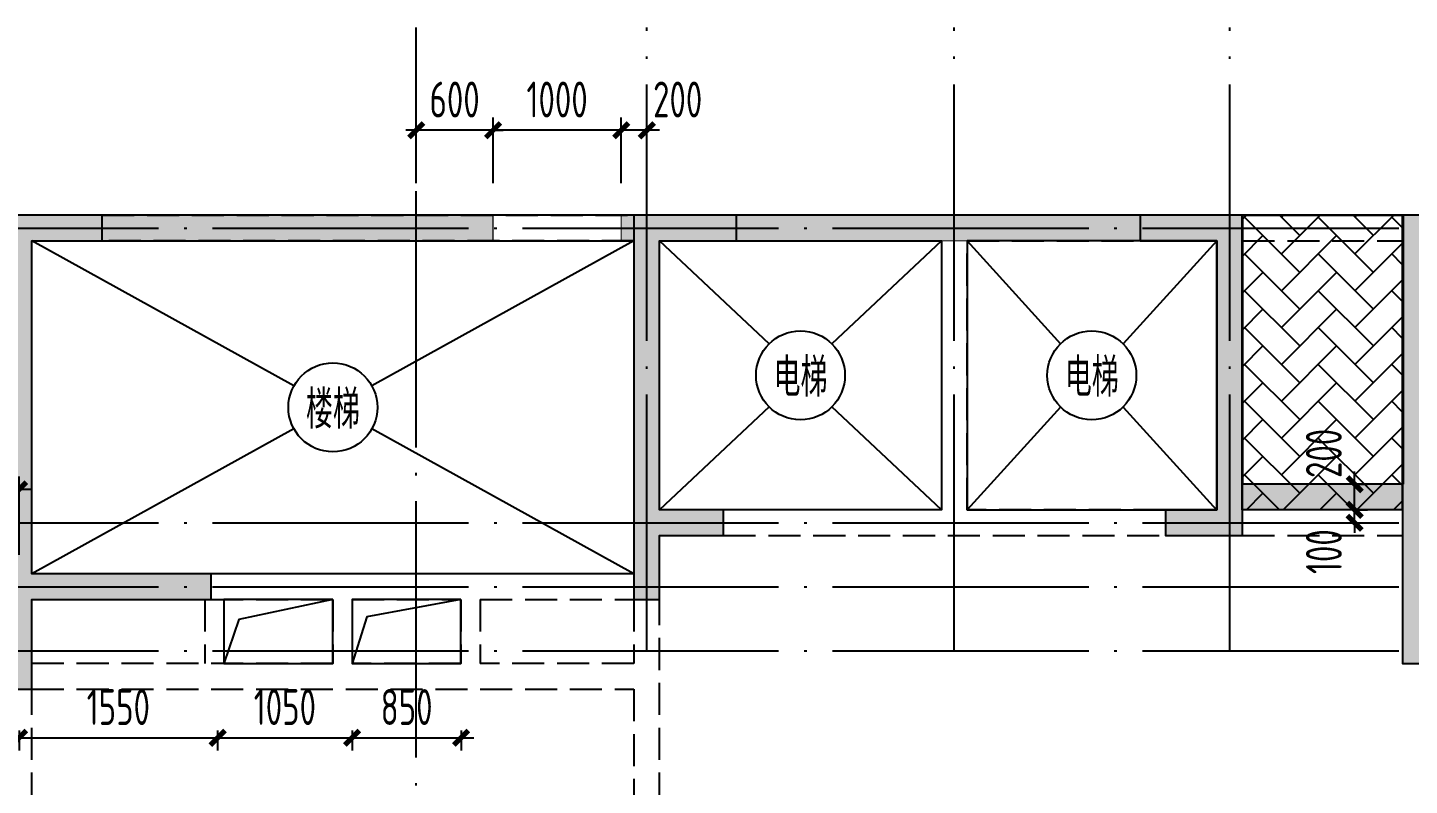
# Model space of a CAD drawing. Extents: x 154268 to 5133249, y -1832900 to 601179.
# Drawn here: x 675184 to 685969, y 564144 to 570058 of the extents above; entities that cross this region are included whole.
import ezdxf
from ezdxf.enums import TextEntityAlignment as Align

# ---------------------------------------------------------------- set-up
doc = ezdxf.new("R2010")
doc.units = 0
doc.header["$LTSCALE"] = 1000
doc.linetypes.add('DASH', pattern=[0.35, 0.25, -0.1])
doc.linetypes.add('DOTE', pattern=[2.42, 2, -0.2, 0.02, -0.2])
for name, color, linetype in [('A-ANNO-AXIS', 94, 'Continuous'), ('A-ANNO-DOTE', 15, 'DOTE'), ('DIM', 3, 'Continuous'), ('HATCH', 254, 'Continuous'), ('S-BEAM-实线', 4, 'Continuous'), ('S-FLOOR-楼板', 52, 'Continuous'), ('S-HOLE-洞口', 20, 'Continuous'), ('S-STAIR-实线', 7, 'Continuous'), ('S-WALL-砼墙', 60, 'Continuous'), ('一体浇筑', 1, 'Continuous')]:
    doc.layers.add(name, color=color, linetype=linetype)
doc.styles.add('TSSD_Dimension', font='tssdeng.shx', dxfattribs={"width": 0.7, "bigfont": 'Hztxt.shx'})
doc.styles.add('TSSD_Label', font='tssdeng.shx', dxfattribs={"width": 0.7, "bigfont": 'hztxt.shx'})
doc.dimstyles.new('TSSD_100_100$0', dxfattribs={"dimtxt": 280, "dimasz": 80, "dimexe": 100, "dimexo": 250, "dimgap": 100, "dimtad": 1, "dimdec": 0, "dimzin": 0, "dimdsep": 46, "dimtxsty": 'TSSD_Dimension', "dimblk": 'ARCHTICK', "dimcen": 0, "dimdle": 100, "dimclrd": 3, "dimclre": 3, "dimclrt": 7, "dimadec": 0, "dimazin": 0, "dimtfac": 1, "dimtdec": 0, "dimtix": 1, "dimtmove": 2, "dimatfit": 3, "dimldrblk": 'ARCHTICK', "dimfxl": 100, "dimtolj": 1, "dimtzin": 0, "dimarcsym": 0})

# ---------------------------------------------------------------- blocks, each defined once
blk = doc.blocks.new('T4zw1')
at = {"layer": 'A-ANNO-DOTE'}
for p, q in [((1587457, -2354199), (1587457, -2338823)), ((1589257, -2343687), (1589257, -2338823)), ((1591657, -2343687), (1591657, -2338823)), ((1593807, -2343687), (1593807, -2338823)), ((1554406, -2340387), (1601542, -2340387)), ((1554406, -2342687), (1596363, -2342687)), ((1554406, -2343187), (1601542, -2343187)), ((1554406, -2343687), (1601542, -2343687))]:
    blk.add_line(p, q, dxfattribs=at)
blk = doc.blocks.new('_ArchTick')
at = {"color": 0, "linetype": 'ByBlock', "const_width": 0.5}
blk.add_lwpolyline([(-0.71, -0.71), (0.71, 0.71)], dxfattribs=at)
blk = doc.blocks.new('*D5230')
at = {"layer": 'Defpoints', "color": 0, "transparency": 16777216}
for p in [(675117, 564823), (676667, 564823), (676667, 564515)]:
    blk.add_point(p, dxfattribs=at)
at = {"layer": 'DIM', "color": 3, "lineweight": -2, "transparency": 16777216}
for p, q in [((675017, 564515), (676767, 564515)), ((675117, 564573), (675117, 564415)), ((676667, 564573), (676667, 564415))]:
    blk.add_line(p, q, dxfattribs=at)
at = {"layer": 'DIM', "color": 3, "lineweight": -2, "transparency": 16777216, "xscale": 80, "yscale": 80, "zscale": 80, "rotation": 180}
blk.add_blockref('_ArchTick', (675117, 564515), dxfattribs=at)
at = {"layer": 'DIM', "color": 3, "lineweight": -2, "transparency": 16777216, "xscale": 80, "yscale": 80, "zscale": 80}
blk.add_blockref('_ArchTick', (676667, 564515), dxfattribs=at)
at = {"layer": 'DIM', "color": 7, "transparency": 16777216, "insert": (675892, 564755), "char_height": 280, "attachment_point": 5, "style": 'TSSD_Dimension'}
blk.add_mtext('\\A1;1550', dxfattribs=at)
blk = doc.blocks.new('*D5231')
at = {"layer": 'Defpoints', "color": 0, "transparency": 16777216}
for p in [(676667, 564823), (677717, 564823), (677717, 564515)]:
    blk.add_point(p, dxfattribs=at)
at = {"layer": 'DIM', "color": 3, "lineweight": -2, "transparency": 16777216}
for p, q in [((676567, 564515), (677817, 564515)), ((676667, 564573), (676667, 564415)), ((677717, 564573), (677717, 564415))]:
    blk.add_line(p, q, dxfattribs=at)
at = {"layer": 'DIM', "color": 3, "lineweight": -2, "transparency": 16777216, "xscale": 80, "yscale": 80, "zscale": 80, "rotation": 180}
blk.add_blockref('_ArchTick', (676667, 564515), dxfattribs=at)
at = {"layer": 'DIM', "color": 3, "lineweight": -2, "transparency": 16777216, "xscale": 80, "yscale": 80, "zscale": 80}
blk.add_blockref('_ArchTick', (677717, 564515), dxfattribs=at)
at = {"layer": 'DIM', "color": 7, "transparency": 16777216, "insert": (677192, 564755), "char_height": 280, "attachment_point": 5, "style": 'TSSD_Dimension'}
blk.add_mtext('\\A1;1050', dxfattribs=at)
blk = doc.blocks.new('*D5232')
at = {"layer": 'Defpoints', "color": 0, "transparency": 16777216}
for p in [(677717, 564823), (678567, 564823), (678567, 564515)]:
    blk.add_point(p, dxfattribs=at)
at = {"layer": 'DIM', "color": 3, "lineweight": -2, "transparency": 16777216}
for p, q in [((677617, 564515), (678667, 564515)), ((677717, 564573), (677717, 564415)), ((678567, 564573), (678567, 564415))]:
    blk.add_line(p, q, dxfattribs=at)
at = {"layer": 'DIM', "color": 3, "lineweight": -2, "transparency": 16777216, "xscale": 80, "yscale": 80, "zscale": 80, "rotation": 180}
blk.add_blockref('_ArchTick', (677717, 564515), dxfattribs=at)
at = {"layer": 'DIM', "color": 3, "lineweight": -2, "transparency": 16777216, "xscale": 80, "yscale": 80, "zscale": 80}
blk.add_blockref('_ArchTick', (678567, 564515), dxfattribs=at)
at = {"layer": 'DIM', "color": 7, "transparency": 16777216, "insert": (678142, 564755), "char_height": 280, "attachment_point": 5, "style": 'TSSD_Dimension'}
blk.add_mtext('\\A1;850', dxfattribs=at)
blk = doc.blocks.new('T4sbzpm1')
at = {"layer": 'S-BEAM-实线', "linetype": 'DASH'}
for p, q in [((29250, 12550), (33400, 12550)), ((37350, 12550), (34200, 12550)), ((39400, 12550), (38150, 12550)), ((33400, 12350), (29250, 12350)), ((34200, 12350), (35800, 12350)), ((35800, 12350), (35800, 10250)), ((36000, 10250), (36000, 12350)), ((36000, 12350), (37350, 12350)), ((38150, 12350), (39400, 12350)), ((35800, 10250), (34100, 10250)), ((37550, 10250), (36000, 10250)), ((39400, 10250), (38150, 10250)), ((34100, 10050), (37550, 10050)), ((38150, 10050), (39400, 10050)), ((33400, 9750), (30100, 9750)), ((33600, 7600), (33600, 9650)), ((30050, 9550), (30050, 9050)), ((30100, 9550), (31050, 9550)), ((30200, 9550), (30200, 9050)), ((31050, 9550), (31050, 9050)), ((31200, 9550), (32050, 9550)), ((31200, 9550), (31200, 9050)), ((32050, 9550), (32050, 9050)), ((32200, 9550), (33400, 9550)), ((32200, 9550), (32200, 9050)), ((33400, 9550), (33400, 9050)), ((31050, 9050), (28700, 9050)), ((32050, 9050), (31200, 9050)), ((33400, 9050), (32200, 9050)), ((28700, 8850), (33400, 8850)), ((28700, 7600), (28700, 8850)), ((33400, 8850), (33400, 7600))]:
    blk.add_line(p, q, dxfattribs=at)
at = {"layer": 'S-WALL-砼墙'}
for points in [[(29250, 12350), (29250, 12550), (28500, 12550), (28500, 9750), (27150, 9750), (27150, 9550), (28500, 9550), (28500, 8850), (28700, 8850), (28700, 9550), (30100, 9550), (30100, 9750), (28700, 9750), (28700, 12350)], [(34200, 12550), (33400, 12550), (33400, 9550), (33600, 9550), (33600, 10050), (34100, 10050), (34100, 10250), (33600, 10250), (33600, 12350), (34200, 12350)], [(38150, 12550), (37350, 12550), (37350, 12350), (37950, 12350), (37950, 10250), (37550, 10250), (37550, 10050), (38150, 10050)], [(40100, 12300), (40100, 12550), (39400, 12550), (39400, 9050), (40450, 9050), (40450, 9250), (39600, 9250), (39600, 12300)]]:
    blk.add_lwpolyline(points, close=True, dxfattribs=at)
blk = doc.blocks.new('*D5302')
at = {"layer": 'Defpoints', "color": 0, "transparency": 16777216}
for p in [(685289, 566294), (685542, 566294), (685289, 566194)]:
    blk.add_point(p, dxfattribs=at)
at = {"layer": 'DIM', "color": 3, "lineweight": -2, "transparency": 16777216}
for p, q in [((685542, 566294), (685542, 566374)), ((685539, 566294), (685642, 566294)), ((685542, 566194), (685542, 566294)), ((685539, 566194), (685642, 566194)), ((685542, 566194), (685542, 566114))]:
    blk.add_line(p, q, dxfattribs=at)
at = {"layer": 'DIM', "color": 3, "lineweight": -2, "transparency": 16777216, "xscale": 80, "yscale": 80, "zscale": 80}
for p, rotation in [((685542, 566294), 270), ((685542, 566194), 90)]:
    blk.add_blockref('_ArchTick', p, dxfattribs=dict(at, rotation=rotation))
at = {"layer": 'DIM', "color": 7, "transparency": 16777216, "insert": (685302, 565968), "char_height": 280, "attachment_point": 5, "rotation": 90, "style": 'TSSD_Dimension'}
blk.add_mtext('\\A1;100', dxfattribs=at)
blk = doc.blocks.new('*D5303')
at = {"layer": 'Defpoints', "color": 0, "transparency": 16777216}
for p in [(685289, 566494), (685542, 566494), (685289, 566294)]:
    blk.add_point(p, dxfattribs=at)
at = {"layer": 'DIM', "color": 3, "lineweight": -2, "transparency": 16777216}
for p, q in [((685542, 566194), (685542, 566594)), ((685539, 566494), (685642, 566494)), ((685539, 566294), (685642, 566294))]:
    blk.add_line(p, q, dxfattribs=at)
at = {"layer": 'DIM', "color": 3, "lineweight": -2, "transparency": 16777216, "xscale": 80, "yscale": 80, "zscale": 80}
for p, rotation in [((685542, 566494), 90), ((685542, 566294), 270)]:
    blk.add_blockref('_ArchTick', p, dxfattribs=dict(at, rotation=rotation))
at = {"layer": 'DIM', "color": 7, "transparency": 16777216, "insert": (685302, 566735), "char_height": 280, "attachment_point": 5, "rotation": 90, "style": 'TSSD_Dimension'}
blk.add_mtext('\\A1;200', dxfattribs=at)
blk = doc.blocks.new('*D5309')
at = {"layer": 'Defpoints', "color": 0, "transparency": 16777216}
for p in [(673667, 566454), (673667, 565694), (675117, 565694)]:
    blk.add_point(p, dxfattribs=at)
at = {"layer": 'DIM', "color": 3, "lineweight": -2, "transparency": 16777216}
for p, q in [((673667, 565944), (673667, 566554)), ((675117, 565944), (675117, 566554)), ((675217, 566454), (673567, 566454))]:
    blk.add_line(p, q, dxfattribs=at)
at = {"layer": 'DIM', "color": 3, "lineweight": -2, "transparency": 16777216, "xscale": 80, "yscale": 80, "zscale": 80, "rotation": 180}
blk.add_blockref('_ArchTick', (673667, 566454), dxfattribs=at)
at = {"layer": 'DIM', "color": 3, "lineweight": -2, "transparency": 16777216, "xscale": 80, "yscale": 80, "zscale": 80}
blk.add_blockref('_ArchTick', (675117, 566454), dxfattribs=at)
at = {"layer": 'DIM', "color": 7, "transparency": 16777216, "insert": (674392, 566694), "char_height": 280, "attachment_point": 5, "style": 'TSSD_Dimension'}
blk.add_mtext('\\A1;1450', dxfattribs=at)
blk = doc.blocks.new('*D5375')
at = {"layer": 'Defpoints', "color": 0, "transparency": 16777216}
for p in [(679817, 569257), (679817, 568594), (680017, 568594)]:
    blk.add_point(p, dxfattribs=at)
at = {"layer": 'DIM', "color": 3, "lineweight": -2, "transparency": 16777216}
for p, q in [((679817, 568844), (679817, 569357)), ((680017, 568844), (680017, 569357)), ((680117, 569257), (679717, 569257))]:
    blk.add_line(p, q, dxfattribs=at)
at = {"layer": 'DIM', "color": 3, "lineweight": -2, "transparency": 16777216, "xscale": 80, "yscale": 80, "zscale": 80, "rotation": 180}
blk.add_blockref('_ArchTick', (679817, 569257), dxfattribs=at)
at = {"layer": 'DIM', "color": 3, "lineweight": -2, "transparency": 16777216, "xscale": 80, "yscale": 80, "zscale": 80}
blk.add_blockref('_ArchTick', (680017, 569257), dxfattribs=at)
at = {"layer": 'DIM', "color": 7, "transparency": 16777216, "insert": (680258, 569497), "char_height": 280, "attachment_point": 5, "style": 'TSSD_Dimension'}
blk.add_mtext('\\A1;200', dxfattribs=at)
blk = doc.blocks.new('*D5376')
at = {"layer": 'Defpoints', "color": 0, "transparency": 16777216}
for p in [(678817, 569257), (678817, 568594), (679817, 568594)]:
    blk.add_point(p, dxfattribs=at)
at = {"layer": 'DIM', "color": 3, "lineweight": -2, "transparency": 16777216}
for p, q in [((678817, 568844), (678817, 569357)), ((679817, 568844), (679817, 569357)), ((679917, 569257), (678717, 569257))]:
    blk.add_line(p, q, dxfattribs=at)
at = {"layer": 'DIM', "color": 3, "lineweight": -2, "transparency": 16777216, "xscale": 80, "yscale": 80, "zscale": 80, "rotation": 180}
blk.add_blockref('_ArchTick', (678817, 569257), dxfattribs=at)
at = {"layer": 'DIM', "color": 3, "lineweight": -2, "transparency": 16777216, "xscale": 80, "yscale": 80, "zscale": 80}
blk.add_blockref('_ArchTick', (679817, 569257), dxfattribs=at)
at = {"layer": 'DIM', "color": 7, "transparency": 16777216, "insert": (679317, 569497), "char_height": 280, "attachment_point": 5, "style": 'TSSD_Dimension'}
blk.add_mtext('\\A1;1000', dxfattribs=at)
blk = doc.blocks.new('*D5377')
at = {"layer": 'Defpoints', "color": 0, "transparency": 16777216}
for p in [(678217, 569257), (678217, 568594), (678817, 568594)]:
    blk.add_point(p, dxfattribs=at)
at = {"layer": 'DIM', "color": 3, "lineweight": -2, "transparency": 16777216}
for p, q in [((678217, 568844), (678217, 569357)), ((678817, 568844), (678817, 569357)), ((678217, 569257), (678137, 569257)), ((678817, 569257), (678217, 569257)), ((678817, 569257), (678897, 569257))]:
    blk.add_line(p, q, dxfattribs=at)
at = {"layer": 'DIM', "color": 3, "lineweight": -2, "transparency": 16777216, "xscale": 80, "yscale": 80, "zscale": 80}
blk.add_blockref('_ArchTick', (678217, 569257), dxfattribs=at)
at = {"layer": 'DIM', "color": 3, "lineweight": -2, "transparency": 16777216, "xscale": 80, "yscale": 80, "zscale": 80, "rotation": 180}
blk.add_blockref('_ArchTick', (678817, 569257), dxfattribs=at)
at = {"layer": 'DIM', "color": 7, "transparency": 16777216, "insert": (678517, 569497), "char_height": 280, "attachment_point": 5, "style": 'TSSD_Dimension'}
blk.add_mtext('\\A1;600', dxfattribs=at)

msp = doc.modelspace()

# ---------------------------------------------------------------- hatches: boundary and pattern name
at = {"layer": 'HATCH'}
h = msp.add_hatch(color=253, dxfattribs=at)
h.paths.add_polyline_path([(672516.7, 556044), (672516.7, 556244), (672216.7, 556244), (672216.7, 556644), (671716.7, 556644), (671716.7, 556444), (672016.7, 556444), (672016.7, 556044)])
h.paths.add_polyline_path([(675216.7, 558544), (675016.7, 558544), (675016.7, 556244), (674516.7, 556244), (674516.7, 556044), (675816.7, 556044), (675816.7, 556244), (675216.7, 556244)])
h.paths.add_polyline_path([(675616.7, 563444), (675616.7, 563644), (675016.7, 563644), (675016.7, 561644), (675216.7, 561644), (675216.7, 563444)])
h.paths.add_polyline_path([(675766.7, 568394), (675766.7, 568594), (675016.7, 568594), (675016.7, 565794), (673666.7, 565794), (673666.7, 565594), (675016.7, 565594), (675016.7, 564894), (675216.7, 564894), (675216.7, 565594), (676616.7, 565594), (676616.7, 565794), (675216.7, 565794), (675216.7, 568394)])
h.paths.add_polyline_path([(680716.7, 568594), (679916.7, 568594), (679916.7, 565594), (680116.7, 565594), (680116.7, 566094), (680616.7, 566094), (680616.7, 566294), (680116.7, 566294), (680116.7, 568394), (680716.7, 568394)])
h.paths.add_polyline_path([(684666.7, 568594), (683866.7, 568594), (683866.7, 568394), (684466.7, 568394), (684466.7, 566294), (684066.7, 566294), (684066.7, 566094), (684666.7, 566094)])
h.paths.add_polyline_path([(683316.7, 563444), (683316.7, 563644), (679916.7, 563644), (679916.7, 563444), (681716.7, 563444), (681716.7, 563094), (681916.7, 563094), (681916.7, 563444)])
h.paths.add_polyline_path([(677816.7, 556044), (677816.7, 556244), (678116.7, 556244), (678116.7, 556644), (678616.7, 556644), (678616.7, 556444), (678316.7, 556444), (678316.7, 556044)])
h.paths.add_polyline_path([(680416.7, 556444), (680416.7, 556644), (680816.7, 556644), (680816.7, 558544), (681016.7, 558544), (681016.7, 556444)])
h.paths.add_polyline_path([(683216.7, 556444), (683216.7, 556644), (682816.7, 556644), (682816.7, 558544), (682616.7, 558544), (682616.7, 556444)])
h.paths.add_polyline_path([(680316.7, 561644), (680316.7, 561844), (681116.7, 561844), (681116.7, 561644), (681016.7, 561644), (681016.7, 560844), (680816.7, 560844), (680816.7, 561644)])
h.paths.add_polyline_path([(683316.7, 561644), (683316.7, 561844), (682516.7, 561844), (682516.7, 561644), (682616.7, 561644), (682616.7, 560844), (682816.7, 560844), (682816.7, 561644)])
h.paths.add_polyline_path([(685816.7, 556044), (685816.7, 556294), (685516.7, 556294), (685516.7, 556644), (685016.7, 556644), (685016.7, 556444), (685316.7, 556444), (685316.7, 556044)])
h.paths.add_polyline_path([(688616.7, 558394), (688416.7, 558394), (688416.7, 556294), (687816.7, 556294), (687816.7, 556044), (689016.7, 556044), (689016.7, 556294), (688616.7, 556294)])
h.paths.add_polyline_path([(688616.7, 563644), (686766.7, 563644), (686766.7, 563444), (688416.7, 563444), (688416.7, 561644), (688616.7, 561644)])
h.paths.add_polyline_path([(686616.7, 568344), (686616.7, 568594), (685916.7, 568594), (685916.7, 565094), (686966.7, 565094), (686966.7, 565294), (686116.7, 565294), (686116.7, 568344)])
h.paths.add_polyline_path([(689616.7, 568344), (689616.7, 568594), (688416.7, 568594), (688416.7, 568344), (688916.7, 568344), (688916.7, 566694), (689116.7, 566694), (689116.7, 568344)])
h.paths.add_polyline_path([(692116.7, 568594), (691116.7, 568594), (691116.7, 568344), (691866.7, 568344), (691866.7, 564994), (692116.7, 564994)])
h.paths.add_polyline_path([(692116.7, 562494), (691866.7, 562494), (691866.7, 562194), (690316.7, 562194), (690316.7, 561994), (692116.7, 561994)])
h.paths.add_polyline_path([(692116.7, 560094), (691866.7, 560094), (691866.7, 556294), (691416.7, 556294), (691416.7, 556044), (692116.7, 556044)])
h.paths.add_polyline_path([(669216.7, 559144), (669416.7, 559144), (669416.7, 556644), (669916.7, 556644), (669916.7, 556444), (668716.7, 556444), (668716.7, 556644), (669216.7, 556644)])
h.paths.add_polyline_path([(668416.7, 565594), (668416.7, 565794), (670216.7, 565794), (670216.7, 565594), (669416.7, 565594), (669416.7, 562194), (669216.7, 562194), (669216.7, 565594)])
h.paths.add_polyline_path([(666116.7, 556044), (666116.7, 556244), (666416.7, 556244), (666416.7, 556644), (666916.7, 556644), (666916.7, 556444), (666616.7, 556444), (666616.7, 556044)])
h.paths.add_polyline_path([(663416.7, 558544), (663616.7, 558544), (663616.7, 556244), (664116.7, 556244), (664116.7, 556044), (662816.7, 556044), (662816.7, 556244), (663416.7, 556244)])
h.paths.add_polyline_path([(663016.7, 563444), (663016.7, 563644), (663616.7, 563644), (663616.7, 561644), (663416.7, 561644), (663416.7, 563444)])
h.paths.add_polyline_path([(662866.7, 568394), (662866.7, 568594), (663616.7, 568594), (663616.7, 565794), (664966.7, 565794), (664966.7, 565594), (663616.7, 565594), (663616.7, 564894), (663416.7, 564894), (663416.7, 565594), (662016.7, 565594), (662016.7, 565794), (663416.7, 565794), (663416.7, 568394)])
h.paths.add_polyline_path([(657916.7, 568594), (658716.7, 568594), (658716.7, 565594), (658516.7, 565594), (658516.7, 566094), (658016.7, 566094), (658016.7, 566294), (658516.7, 566294), (658516.7, 568394), (657916.7, 568394)])
h.paths.add_polyline_path([(653966.7, 568594), (654766.7, 568594), (654766.7, 568394), (654166.7, 568394), (654166.7, 566294), (654566.7, 566294), (654566.7, 566094), (653966.7, 566094)])
h.paths.add_polyline_path([(655316.7, 563444), (655316.7, 563644), (658716.7, 563644), (658716.7, 563444), (656916.7, 563444), (656916.7, 563094), (656716.7, 563094), (656716.7, 563444)])
h.paths.add_polyline_path([(660816.7, 556044), (660816.7, 556244), (660516.7, 556244), (660516.7, 556644), (660016.7, 556644), (660016.7, 556444), (660316.7, 556444), (660316.7, 556044)])
h.paths.add_polyline_path([(658216.7, 556444), (658216.7, 556644), (657816.7, 556644), (657816.7, 558544), (657616.7, 558544), (657616.7, 556444)])
h.paths.add_polyline_path([(655416.7, 556444), (655416.7, 556644), (655816.7, 556644), (655816.7, 558544), (656016.7, 558544), (656016.7, 556444)])
h.paths.add_polyline_path([(658316.7, 561644), (658316.7, 561844), (657516.7, 561844), (657516.7, 561644), (657616.7, 561644), (657616.7, 560844), (657816.7, 560844), (657816.7, 561644)])
h.paths.add_polyline_path([(655316.7, 561644), (655316.7, 561844), (656116.7, 561844), (656116.7, 561644), (656016.7, 561644), (656016.7, 560844), (655816.7, 560844), (655816.7, 561644)])
h.paths.add_polyline_path([(652816.7, 556044), (652816.7, 556294), (653116.7, 556294), (653116.7, 556644), (653616.7, 556644), (653616.7, 556444), (653316.7, 556444), (653316.7, 556044)])
h.paths.add_polyline_path([(650016.7, 558394), (650216.7, 558394), (650216.7, 556294), (650816.7, 556294), (650816.7, 556044), (649616.7, 556044), (649616.7, 556294), (650016.7, 556294)])
h.paths.add_polyline_path([(650016.7, 563644), (651866.7, 563644), (651866.7, 563444), (650216.7, 563444), (650216.7, 561644), (650016.7, 561644)])
h.paths.add_polyline_path([(652016.7, 568344), (652016.7, 568594), (652716.7, 568594), (652716.7, 565094), (651666.7, 565094), (651666.7, 565294), (652516.7, 565294), (652516.7, 568344)])
h.paths.add_polyline_path([(649016.7, 568344), (649016.7, 568594), (650216.7, 568594), (650216.7, 568344), (649716.7, 568344), (649716.7, 566694), (649516.7, 566694), (649516.7, 568344)])
h.paths.add_polyline_path([(646516.7, 568594), (647516.7, 568594), (647516.7, 568344), (646766.7, 568344), (646766.7, 564994), (646516.7, 564994)])
h.paths.add_polyline_path([(646516.7, 562494), (646766.7, 562494), (646766.7, 562194), (648316.7, 562194), (648316.7, 561994), (646516.7, 561994)])
h.paths.add_polyline_path([(646516.7, 560094), (646766.7, 560094), (646766.7, 556294), (647216.7, 556294), (647216.7, 556044), (646516.7, 556044)])
h = msp.add_hatch(dxfattribs=at)
h.set_pattern_fill('ARMORED', color=256, scale=30, style=0)
h.set_pattern_definition([(50, (-3130232.09, 2526935.15), (215.178055, -18.8256405), [22.5, -247.5]), (355, (-3130232.1, 2526935.15), (-41.6254, 225.65764), [18, -198]), (100.4514, (-3130214.16, 2526933.58), (173.552815, 206.831863), [19.122057, -210.342634]), (46.1842, (-3130232.1, 2526995.15), (320.172315, -49.655704), [33.75, -371.25]), (96.6356, (-3130205.4, 2526991), (280.398812, 292.235361), [28.683086, -315.5139]), (351.1842, (-3130232.1, 2526995.15), (280.398584, 292.23558), [27, -297]), (21, (-3130202.09, 2526980.15), (179.0721156, -120.785667), [22.5, -247.5]), (326, (-3130202.1, 2526980.15), (72.9946, 217.545014), [18, -198]), (71.4514, (-3130187.17, 2526970.08), (252.066789, 96.759149), [19.122057, -210.342634]), (37.5, (-3130232.09, 2526935.15), (3.6479566, 99.8681561), [0, -195.6, 0, -201, 0, -198.75]), (7.5, (-3130232.09, 2526935.15), (78.9208612, 118.3235136), [0, -114.6, 0, -191.1, 0, -75.75]), (327.5, (-3130298.99, 2526935.15), (160.1467309, -6.7664615), [0, -75, 0, -234, 0, -310.5]), (317.5, (-3130328.99, 2526935.15), (174.955851, 30.0314947), [0, -97.5, 0, -155.4, 0, -220.5]), (45, (-3130232.09, 2526935.15), (-106.066017, 106.066017), [])])
h.paths.add_polyline_path([(657816.7, 560044), (657616.7, 560044), (657616.7, 558544), (657816.7, 558544)])
h.paths.add_polyline_path([(656016.7, 560044), (655816.7, 560044), (655816.7, 558544), (656016.7, 558544)])
h.paths.add_polyline_path([(671716.7, 565794), (672816.7, 565794), (672816.7, 565594), (671716.7, 565594)])
h.paths.add_polyline_path([(683216.7, 556444), (683116.7, 556444), (683116.7, 556044), (683216.7, 556044)])
h.paths.add_polyline_path([(685016.7, 556044), (685316.7, 556044), (685316.7, 556144), (685016.7, 556144)])
h.paths.add_polyline_path([(653316.7, 556144), (653616.7, 556144), (653616.7, 556044), (653316.7, 556044)])
h.paths.add_polyline_path([(655516.7, 556444), (655416.7, 556444), (655416.7, 556044), (655516.7, 556044)])
h.paths.add_polyline_path([(652716.7, 566494), (653966.7, 566494), (653966.7, 566294), (652716.7, 566294)])
h.paths.add_polyline_path([(684666.7, 566494), (685916.7, 566494), (685916.7, 566294), (684666.7, 566294)])
h.paths.add_polyline_path([(680416.7, 556444), (680516.7, 556444), (680516.7, 556044), (680416.7, 556044)])
h.paths.add_polyline_path([(678616.7, 556044), (678316.7, 556044), (678316.7, 556144), (678616.7, 556144)])
h.paths.add_polyline_path([(672016.7, 556044), (671716.7, 556044), (671716.7, 556144), (672016.7, 556144)])
h.paths.add_polyline_path([(660316.7, 556144), (660016.7, 556144), (660016.7, 556044), (660316.7, 556044)])
h.paths.add_polyline_path([(658116.7, 556444), (658216.7, 556444), (658216.7, 556044), (658116.7, 556044)])
h.paths.add_polyline_path([(666916.7, 556044), (666616.7, 556044), (666616.7, 556144), (666916.7, 556144)])
h.paths.add_polyline_path([(668716.7, 556144), (669916.7, 556144), (669916.7, 556044), (668716.7, 556044)])
h.paths.add_polyline_path([(680816.7, 560044), (681016.7, 560044), (681016.7, 558544), (680816.7, 558544)])
h.paths.add_polyline_path([(682616.7, 560044), (682816.7, 560044), (682816.7, 558544), (682616.7, 558544)])
h.paths.add_polyline_path([(691566.7, 561994), (691366.7, 561994), (691366.7, 559893.1), (691866.7, 559893.1), (691866.7, 560094), (691566.7, 560094)])
h.paths.add_polyline_path([(680716.7, 568594), (683866.7, 568594), (683866.7, 568394), (680716.7, 568394)])
h.paths.add_polyline_path([(679816.7, 568594), (679916.7, 568594), (679916.7, 568394), (679816.7, 568394)])
h.paths.add_polyline_path([(675766.7, 568594), (678816.7, 568594), (678816.7, 568394), (675766.7, 568394)])
h.paths.add_polyline_path([(673616.7, 565794), (673666.7, 565794), (673666.7, 565594), (673616.7, 565594)])
h.paths.add_polyline_path([(664966.7, 565794), (665016.7, 565794), (665016.7, 565594), (664966.7, 565594)])
h.paths.add_polyline_path([(665816.7, 565794), (666916.7, 565794), (666916.7, 565594), (665816.7, 565594)])
h.paths.add_polyline_path([(658716.7, 568594), (658816.7, 568594), (658816.7, 568394), (658716.7, 568394)])
h.paths.add_polyline_path([(662866.7, 568594), (659816.7, 568597.4), (659816.7, 568397.4), (662866.7, 568394)])
h.paths.add_polyline_path([(654766.7, 568594), (657916.7, 568594), (657916.7, 568394), (654766.7, 568394)])
h.paths.add_polyline_path([(647066.7, 561994), (647266.7, 561994), (647266.7, 559894), (646766.7, 559893.1), (646766.7, 560094), (647066.7, 560094)])
edge = h.paths.add_edge_path()
edge.add_line((669916.7, 556044), (669916.7, 556152))
at = {"layer": 'S-FLOOR-楼板'}
h = msp.add_hatch(dxfattribs=at)
h.set_pattern_fill('AR-HBONE', color=253, scale=2)
h.set_pattern_definition([(45, (-2631259.06, 2501129.88), (3e-14, 287.368196), [609.6, -203.2]), (135, (-2631115.38, 2501273.56), (3e-14, 287.368196), [609.6, -203.2])])
h.paths.add_polyline_path([(684663.8, 568594), (685913.8, 568594), (685913.8, 566294), (684663.8, 566294)])

# ---------------------------------------------------------------- linework, layer by layer
at = {"color": 1}
msp.add_lwpolyline([(660319.6, 556044), (666619.6, 556044), (666619.6, 556444), (672019.6, 556444), (672019.6, 556044), (678319.6, 556044), (678319.6, 556444), (681019.6, 556444), (681019.6, 561644), (682619.6, 561644), (682619.6, 556444), (685319.6, 556444), (685319.6, 556044), (692119.6, 556044), (692119.6, 560204), (692329.6, 560204), (692329.6, 562144), (692119.6, 562144), (692119.6, 568594), (675019.6, 568594), (675019.6, 565794), (670069.6, 565794), (668569.6, 565794), (663619.6, 565794)], dxfattribs=at)
at = {"color": 2}
msp.add_lwpolyline([(685919.6, 566494), (684669.6, 566494), (684669.6, 568594), (685919.6, 568594)], close=True, dxfattribs=at)
at = {"layer": 'S-FLOOR-楼板'}
msp.add_lwpolyline([(684663.8, 568594), (685913.8, 568594), (685913.8, 566294), (684663.8, 566294)], close=True, dxfattribs=at)
at = {"layer": 'S-HOLE-洞口'}
for points in [[(677566.7, 565594), (676716.7, 565594), (676716.7, 565094), (677566.7, 565094)], [(678566.7, 565594), (677716.7, 565594), (677716.7, 565094), (678566.7, 565094)]]:
    msp.add_lwpolyline(points, close=True, dxfattribs=at)
for points in [[(677566.7, 565594), (676831.4, 565437.9), (676716.7, 565094)], [(678566.7, 565594), (677832.3, 565459.3), (677716.7, 565094)]]:
    msp.add_lwpolyline(points, dxfattribs=at)
at = {"layer": 'S-STAIR-实线'}
for p, q in [((677263, 567262), (675216.7, 568394)), ((679916.7, 568394), (677870.4, 567262)), ((680972.7, 567590.9), (680116.7, 568394)), ((682316.7, 568394), (681460.6, 567590.9)), ((682516.7, 568394), (683246.5, 567591.1)), ((684466.7, 568394), (683734.9, 567590.2)), ((680972.7, 567097.1), (680116.7, 566294)), ((682316.7, 566294), (681460.6, 567097.1)), ((683247, 567096.4), (682516.7, 566294)), ((683734.1, 567097), (684463.8, 566294)), ((677263, 566926), (675216.7, 565794)), ((679916.7, 565794), (677870.4, 566926))]:
    msp.add_line(p, q, dxfattribs=at)
for points in [[(675216.7, 568394), (679916.7, 568394), (679916.7, 565794), (675216.7, 565794)], [(680116.7, 568394), (682316.7, 568394), (682316.7, 566294), (680116.7, 566294)], [(684466.7, 568394), (682516.7, 568394), (682516.7, 566294), (684466.7, 566294)]]:
    msp.add_lwpolyline(points, close=True, dxfattribs=at)
at = {"layer": 'S-STAIR-实线', "linetype": 'Continuous'}
for centre in [(681216.7, 567344), (683490.3, 567344), (677566.7, 567094)]:
    msp.add_circle(centre, 347.1, dxfattribs=at)
at = {"layer": '一体浇筑', "const_width": 10}
for points in [[(675766.7, 568594), (678816.7, 568594), (678816.7, 568394), (675766.7, 568394)], [(679816.7, 568594), (679916.7, 568594), (679916.7, 568394), (679816.7, 568394)], [(680716.7, 568594), (683866.7, 568594), (683866.7, 568394), (680716.7, 568394)], [(684666.7, 566494), (685916.7, 566494), (685916.7, 566294), (684666.7, 566294)]]:
    msp.add_lwpolyline(points, close=True, dxfattribs=at)

# ---------------------------------------------------------------- block references
at = {"layer": 'A-ANNO-AXIS'}
msp.add_blockref('T4zw1', (-909239.8, 2908880.9), dxfattribs=at)
at = {"layer": 'S-WALL-砼墙'}
msp.add_blockref('T4sbzpm1', (646516.7, 556044), dxfattribs=at)

# ---------------------------------------------------------------- texts
at = {"layer": 'S-STAIR-实线', "linetype": 'Continuous', "style": 'TSSD_Label', "width": 0.7}
for s, p in [('电梯', (681216.7, 567344)), ('电梯', (683490.3, 567344)), ('楼梯', (677566.7, 567094))]:
    msp.add_text(s, height=300, dxfattribs=at).set_placement(p, align=Align.MIDDLE)

# ---------------------------------------------------------------- dimensions: what is measured, and where the dimension line sits
at = {"layer": 'DIM'}
for base, p1, p2, picture, middle in [((678216.7, 569256.8), (678816.7, 568594), (678216.7, 568594), '*D5377', (678516.7, 569496.8)), ((678816.7, 569256.8), (679816.7, 568594), (678816.7, 568594), '*D5376', (679316.7, 569496.8)), ((673666.7, 566454.4), (675116.7, 565694), (673666.7, 565694), '*D5309', (674391.7, 566694.4))]:
    dim = msp.add_linear_dim(base=base, p1=p1, p2=p2, dimstyle='TSSD_100_100$0', dxfattribs=at)
    dim.commit()
    dim.dimension.update_dxf_attribs({"geometry": picture, "text_midpoint": middle})
dim = msp.add_linear_dim(base=(679816.7, 569256.8), p1=(680016.7, 568594), p2=(679816.7, 568594), dimstyle='TSSD_100_100$0', dxfattribs=at)
dim.commit()
dim.dimension.update_dxf_attribs({"geometry": '*D5375', "text_midpoint": (680257.6, 569496.8), "dimtype": 160})
for base, p1, p2, picture, middle in [((685542.2, 566494), (685288.7, 566294), (685288.7, 566494), '*D5303', (685302.2, 566734.9)), ((685542.2, 566294), (685288.7, 566194), (685288.7, 566294), '*D5302', (685302.2, 565968.2))]:
    dim = msp.add_linear_dim(base=base, p1=p1, p2=p2, angle=90, dimstyle='TSSD_100_100$0', dxfattribs=at)
    dim.commit()
    dim.dimension.update_dxf_attribs({"geometry": picture, "text_midpoint": middle, "dimtype": 160})
for base, p1, p2, picture, middle in [((676666.7, 564514.6), (675116.7, 564823.3), (676666.7, 564823.3), '*D5230', (675891.7, 564754.6)), ((677716.7, 564514.6), (676666.7, 564823.3), (677716.7, 564823.3), '*D5231', (677191.7, 564754.6)), ((678566.7, 564514.6), (677716.7, 564823.3), (678566.7, 564823.3), '*D5232', (678141.7, 564754.6))]:
    dim = msp.add_linear_dim(base=base, p1=p1, p2=p2, angle=180, dimstyle='TSSD_100_100$0', dxfattribs=at)
    dim.commit()
    dim.dimension.update_dxf_attribs({"geometry": picture, "text_midpoint": middle})

doc.saveas('drawing.dxf')
